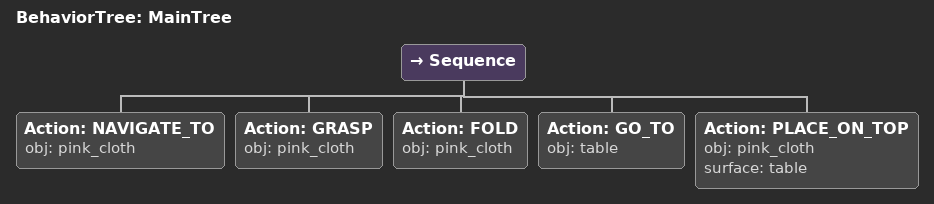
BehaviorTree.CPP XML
<root main_tree_to_execute="MainTree">
  <BehaviorTree ID="MainTree">
    <Sequence>
      <!-- Navigate to pink_cloth -->
      <Action ID="NAVIGATE_TO" obj="pink_cloth" />
      <!-- Grasp pink_cloth -->
      <Action ID="GRASP" obj="pink_cloth" />
      <!-- Fold pink_cloth into a smaller rectangle -->
      <Action ID="FOLD" obj="pink_cloth" />
      <!-- Go to table -->
      <Action ID="GO_TO" obj="table" />
      <!-- Place pink_cloth on table -->
      <Action ID="PLACE_ON_TOP" obj="pink_cloth" surface="table" />
    </Sequence>
  </BehaviorTree>
</root>
